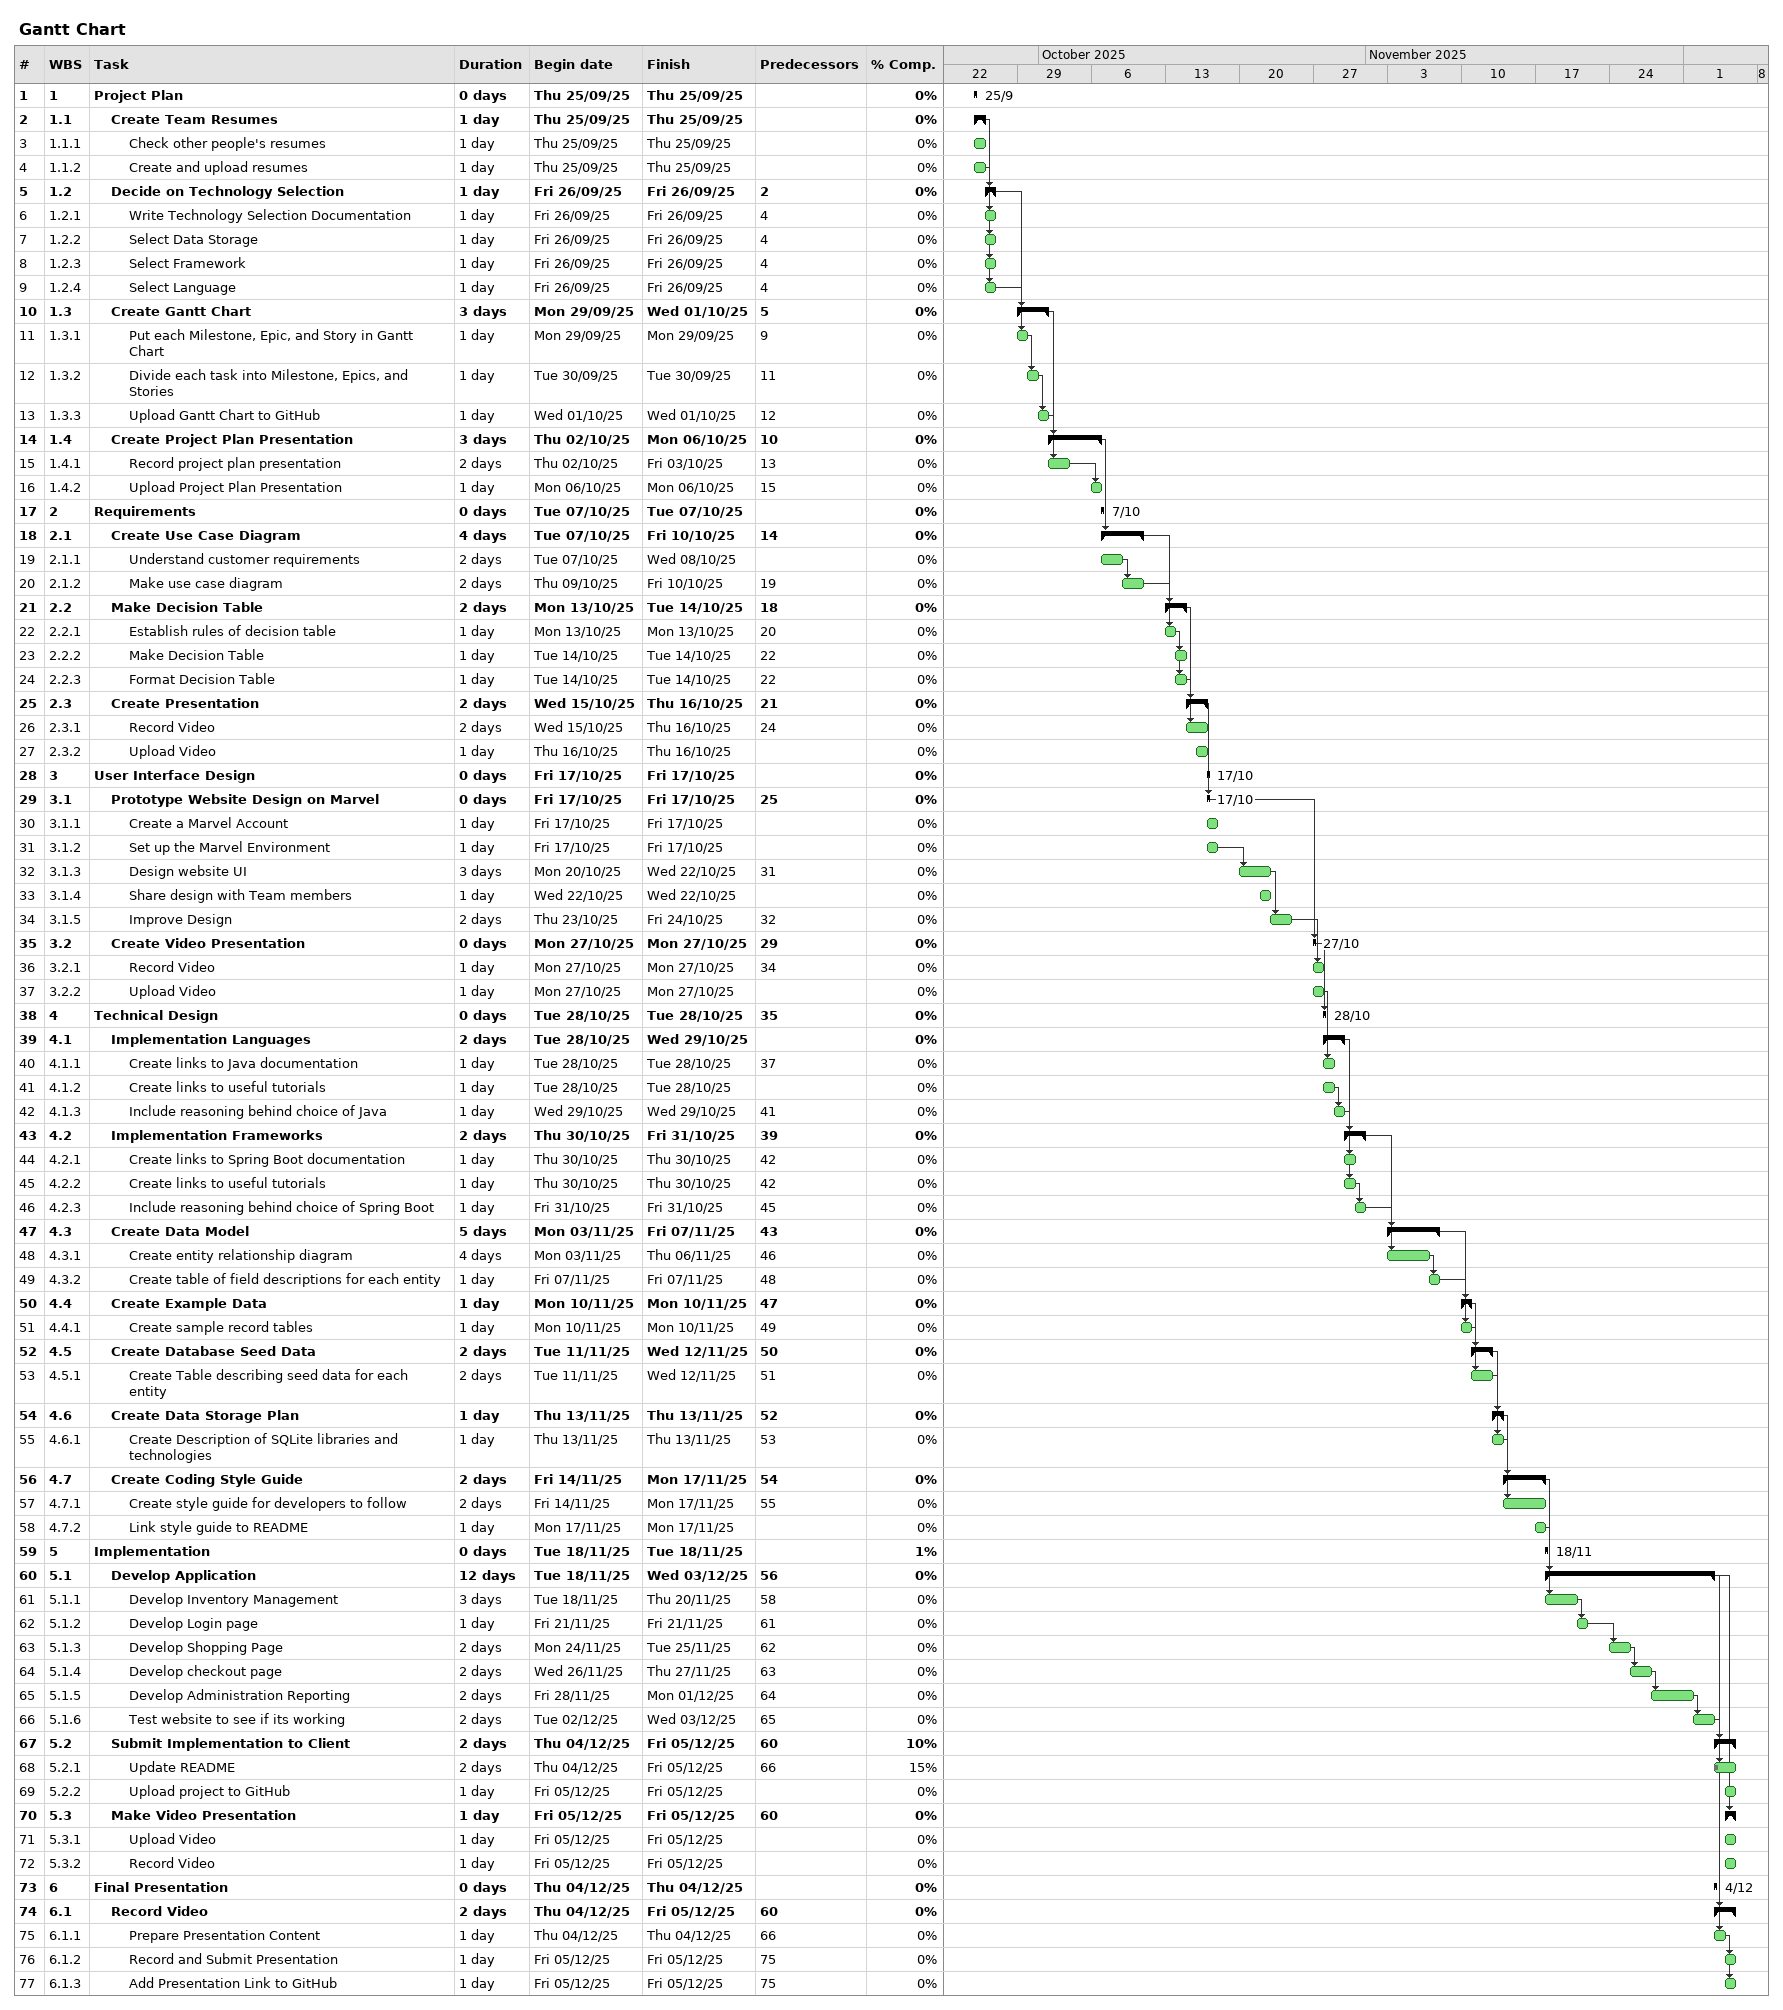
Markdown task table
Gantt Chart

| ID | WBS | Task | Duration | Start | Finish | Predecessors | % complete |
|---|---|---|---|---|---|---|---|
| 1 | 1 | **Project Plan** | 0d | 2025-09-25 | 2025-09-25 |  | 0 |
| 2 | 1.1 | **Create Team Resumes** | 1d | 2025-09-25 | 2025-09-25 |  | 0 |
| 3 | 1.1.1 | Check other people's resumes | 1d | 2025-09-25 | 2025-09-25 |  | 0 |
| 4 | 1.1.2 | Create and upload resumes | 1d | 2025-09-25 | 2025-09-25 |  | 0 |
| 5 | 1.2 | **Decide on Technology Selection** | 1d | 2025-09-26 | 2025-09-26 | 2 | 0 |
| 6 | 1.2.1 | Write Technology Selection Documentation | 1d | 2025-09-26 | 2025-09-26 | 4 | 0 |
| 7 | 1.2.2 | Select Data Storage | 1d | 2025-09-26 | 2025-09-26 | 4 | 0 |
| 8 | 1.2.3 | Select Framework | 1d | 2025-09-26 | 2025-09-26 | 4 | 0 |
| 9 | 1.2.4 | Select Language | 1d | 2025-09-26 | 2025-09-26 | 4 | 0 |
| 10 | 1.3 | **Create Gantt Chart** | 3d | 2025-09-29 | 2025-10-01 | 5 | 0 |
| 11 | 1.3.1 | Put each Milestone, Epic, and Story in Gantt Chart | 1d | 2025-09-29 | 2025-09-29 | 9 | 0 |
| 12 | 1.3.2 | Divide each task into Milestone, Epics, and Stories | 1d | 2025-09-30 | 2025-09-30 | 11 | 0 |
| 13 | 1.3.3 | Upload Gantt Chart to GitHub | 1d | 2025-10-01 | 2025-10-01 | 12 | 0 |
| 14 | 1.4 | **Create Project Plan Presentation** | 3d | 2025-10-02 | 2025-10-06 | 10 | 0 |
| 15 | 1.4.1 | Record project plan presentation | 2d | 2025-10-02 | 2025-10-03 | 13 | 0 |
| 16 | 1.4.2 | Upload Project Plan Presentation | 1d | 2025-10-06 | 2025-10-06 | 15 | 0 |
| 17 | 2 | **Requirements** | 0d | 2025-10-07 | 2025-10-07 |  | 0 |
| 18 | 2.1 | **Create Use Case Diagram** | 4d | 2025-10-07 | 2025-10-10 | 14 | 0 |
| 19 | 2.1.1 | Understand customer requirements | 2d | 2025-10-07 | 2025-10-08 |  | 0 |
| 20 | 2.1.2 | Make use case diagram | 2d | 2025-10-09 | 2025-10-10 | 19 | 0 |
| 21 | 2.2 | **Make Decision Table** | 2d | 2025-10-13 | 2025-10-14 | 18 | 0 |
| 22 | 2.2.1 | Establish rules of decision table | 1d | 2025-10-13 | 2025-10-13 | 20 | 0 |
| 23 | 2.2.2 | Make Decision Table | 1d | 2025-10-14 | 2025-10-14 | 22 | 0 |
| 24 | 2.2.3 | Format Decision Table | 1d | 2025-10-14 | 2025-10-14 | 22 | 0 |
| 25 | 2.3 | **Create Presentation** | 2d | 2025-10-15 | 2025-10-16 | 21 | 0 |
| 26 | 2.3.1 | Record Video | 2d | 2025-10-15 | 2025-10-16 | 24 | 0 |
| 27 | 2.3.2 | Upload Video | 1d | 2025-10-16 | 2025-10-16 |  | 0 |
| 28 | 3 | **User Interface Design** | 0d | 2025-10-17 | 2025-10-17 |  | 0 |
| 29 | 3.1 | **Prototype Website Design on Marvel** | 0d | 2025-10-17 | 2025-10-17 | 25 | 0 |
| 30 | 3.1.1 | Create a Marvel Account | 1d | 2025-10-17 | 2025-10-17 |  | 0 |
| 31 | 3.1.2 | Set up the Marvel Environment | 1d | 2025-10-17 | 2025-10-17 |  | 0 |
| 32 | 3.1.3 | Design website UI | 3d | 2025-10-20 | 2025-10-22 | 31 | 0 |
| 33 | 3.1.4 | Share design with Team members | 1d | 2025-10-22 | 2025-10-22 |  | 0 |
| 34 | 3.1.5 | Improve Design | 2d | 2025-10-23 | 2025-10-24 | 32 | 0 |
| 35 | 3.2 | **Create Video Presentation** | 0d | 2025-10-27 | 2025-10-27 | 29 | 0 |
| 36 | 3.2.1 | Record Video | 1d | 2025-10-27 | 2025-10-27 | 34 | 0 |
| 37 | 3.2.2 | Upload Video | 1d | 2025-10-27 | 2025-10-27 |  | 0 |
| 38 | 4 | **Technical Design** | 0d | 2025-10-28 | 2025-10-28 | 35 | 0 |
| 39 | 4.1 | **Implementation Languages** | 2d | 2025-10-28 | 2025-10-29 |  | 0 |
| 40 | 4.1.1 | Create links to Java documentation | 1d | 2025-10-28 | 2025-10-28 | 37 | 0 |
| 41 | 4.1.2 | Create links to useful tutorials | 1d | 2025-10-28 | 2025-10-28 |  | 0 |
| 42 | 4.1.3 | Include reasoning behind choice of Java | 1d | 2025-10-29 | 2025-10-29 | 41 | 0 |
| 43 | 4.2 | **Implementation Frameworks** | 2d | 2025-10-30 | 2025-10-31 | 39 | 0 |
| 44 | 4.2.1 | Create links to Spring Boot documentation | 1d | 2025-10-30 | 2025-10-30 | 42 | 0 |
| 45 | 4.2.2 | Create links to useful tutorials | 1d | 2025-10-30 | 2025-10-30 | 42 | 0 |
| 46 | 4.2.3 | Include reasoning behind choice of Spring Boot | 1d | 2025-10-31 | 2025-10-31 | 45 | 0 |
| 47 | 4.3 | **Create Data Model** | 5d | 2025-11-03 | 2025-11-07 | 43 | 0 |
| 48 | 4.3.1 | Create entity relationship diagram | 4d | 2025-11-03 | 2025-11-06 | 46 | 0 |
| 49 | 4.3.2 | Create table of field descriptions for each entity | 1d | 2025-11-07 | 2025-11-07 | 48 | 0 |
| 50 | 4.4 | **Create Example Data** | 1d | 2025-11-10 | 2025-11-10 | 47 | 0 |
| 51 | 4.4.1 | Create sample record tables | 1d | 2025-11-10 | 2025-11-10 | 49 | 0 |
| 52 | 4.5 | **Create Database Seed Data** | 2d | 2025-11-11 | 2025-11-12 | 50 | 0 |
| 53 | 4.5.1 | Create Table describing seed data for each entity | 2d | 2025-11-11 | 2025-11-12 | 51 | 0 |
| 54 | 4.6 | **Create Data Storage Plan** | 1d | 2025-11-13 | 2025-11-13 | 52 | 0 |
| 55 | 4.6.1 | Create Description of SQLite libraries and technologies | 1d | 2025-11-13 | 2025-11-13 | 53 | 0 |
| 56 | 4.7 | **Create Coding Style Guide** | 2d | 2025-11-14 | 2025-11-17 | 54 | 0 |
| 57 | 4.7.1 | Create style guide for developers to follow | 2d | 2025-11-14 | 2025-11-17 | 55 | 0 |
| 58 | 4.7.2 | Link style guide to README | 1d | 2025-11-17 | 2025-11-17 |  | 0 |
| 59 | 5 | **Implementation** | 0d | 2025-11-18 | 2025-11-18 |  | 1 |
| 60 | 5.1 | **Develop Application** | 12d | 2025-11-18 | 2025-12-03 | 56 | 0 |
| 61 | 5.1.1 | Develop Inventory Management | 3d | 2025-11-18 | 2025-11-20 | 58 | 0 |
| 62 | 5.1.2 | Develop Login page | 1d | 2025-11-21 | 2025-11-21 | 61 | 0 |
| 63 | 5.1.3 | Develop Shopping Page | 2d | 2025-11-24 | 2025-11-25 | 62 | 0 |
| 64 | 5.1.4 | Develop checkout page | 2d | 2025-11-26 | 2025-11-27 | 63 | 0 |
| 65 | 5.1.5 | Develop Administration Reporting | 2d | 2025-11-28 | 2025-12-01 | 64 | 0 |
| 66 | 5.1.6 | Test website to see if its working | 2d | 2025-12-02 | 2025-12-03 | 65 | 0 |
| 67 | 5.2 | **Submit Implementation to Client** | 2d | 2025-12-04 | 2025-12-05 | 60 | 10 |
| 68 | 5.2.1 | Update README | 2d | 2025-12-04 | 2025-12-05 | 66 | 15 |
| 69 | 5.2.2 | Upload project to GitHub | 1d | 2025-12-05 | 2025-12-05 |  | 0 |
| 70 | 5.3 | **Make Video Presentation** | 1d | 2025-12-05 | 2025-12-05 | 60 | 0 |
| 71 | 5.3.1 | Upload Video | 1d | 2025-12-05 | 2025-12-05 |  | 0 |
| 72 | 5.3.2 | Record Video | 1d | 2025-12-05 | 2025-12-05 |  | 0 |
| 73 | 6 | **Final Presentation** | 0d | 2025-12-04 | 2025-12-04 |  | 0 |
| 74 | 6.1 | **Record Video** | 2d | 2025-12-04 | 2025-12-05 | 60 | 0 |
| 75 | 6.1.1 | Prepare Presentation Content | 1d | 2025-12-04 | 2025-12-04 | 66 | 0 |
| 76 | 6.1.2 | Record and Submit Presentation | 1d | 2025-12-05 | 2025-12-05 | 75 | 0 |
| 77 | 6.1.3 | Add Presentation Link to GitHub | 1d | 2025-12-05 | 2025-12-05 | 75 | 0 |
